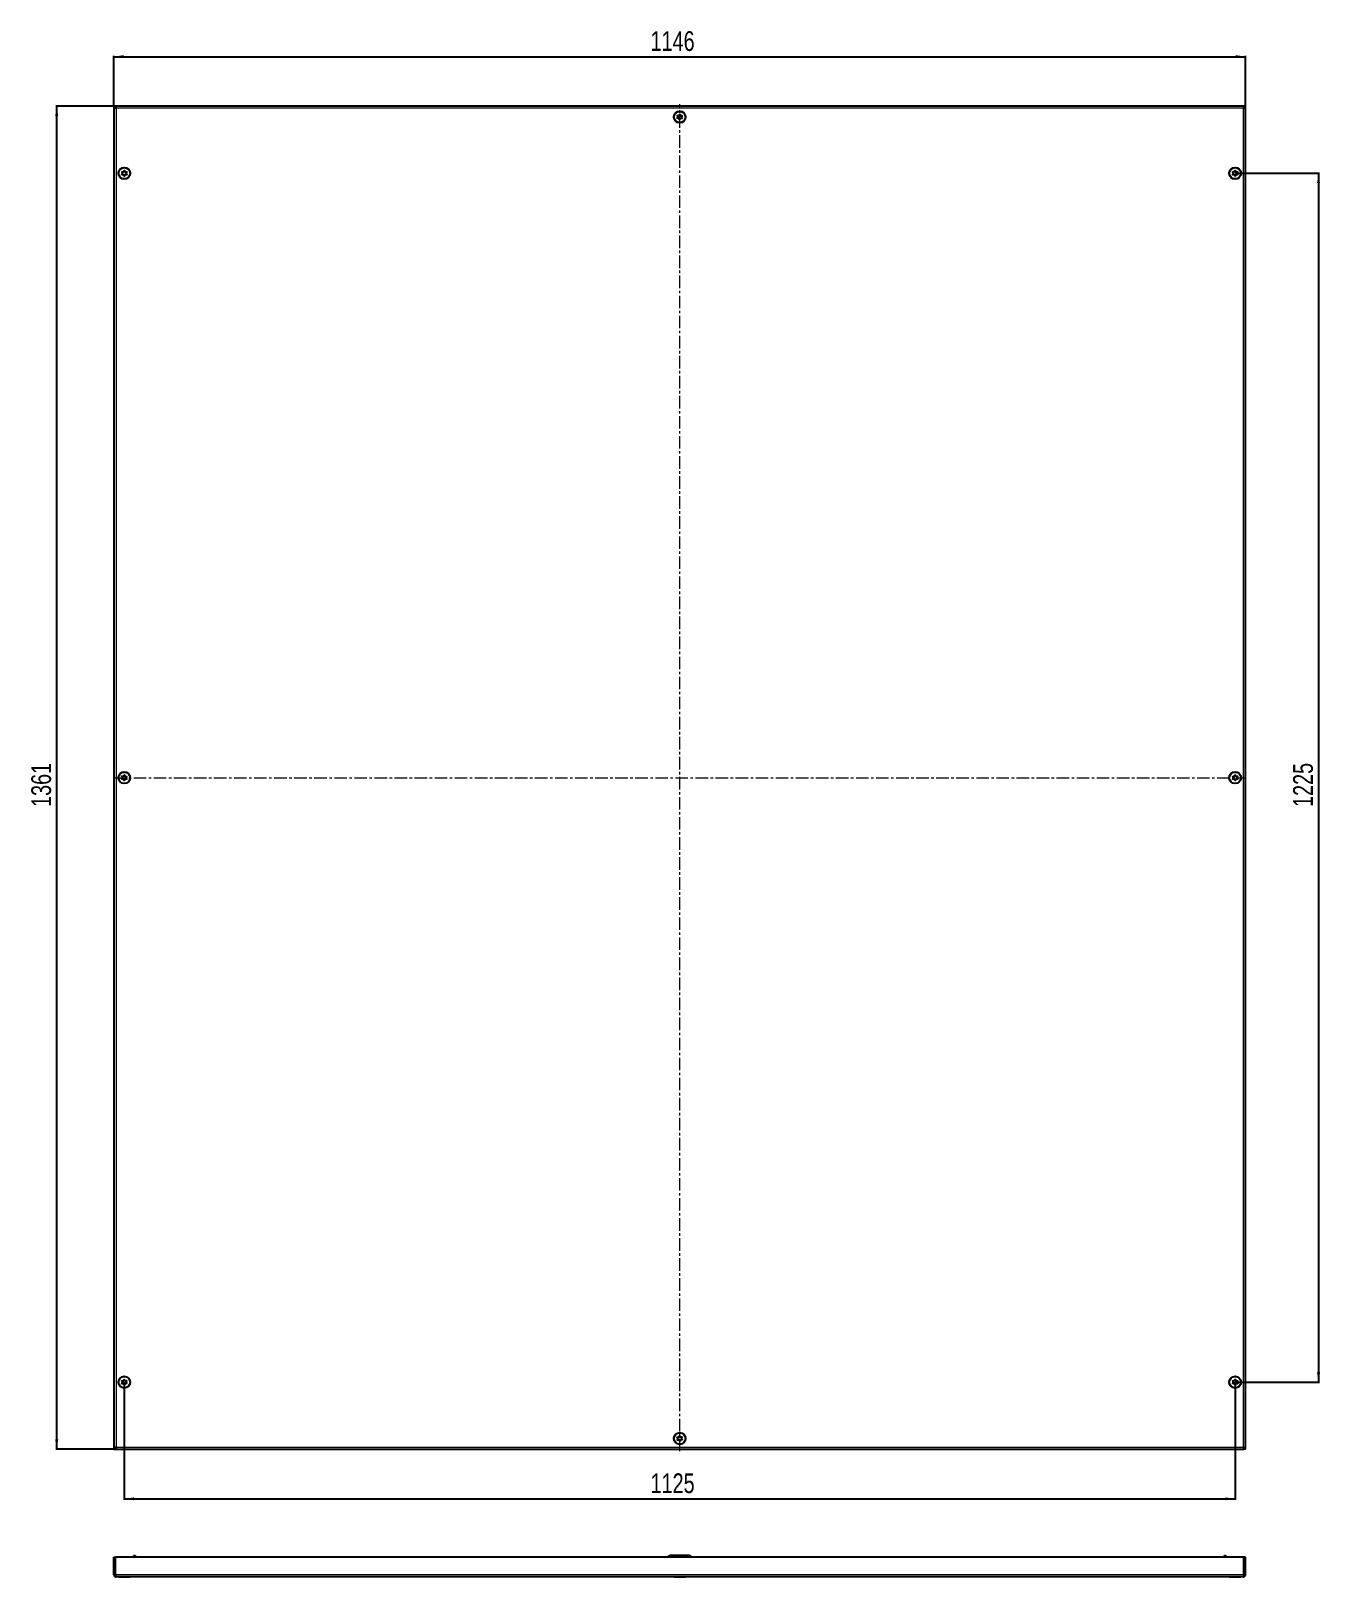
# Model space of a CAD drawing. Header units: millimetres. Extents: x -627 to 2029, y -517 to 1061.
# Drawn here: x -627 to 678, y -517 to 1049 of the extents above; entities that cross this region are included whole.
import ezdxf

# ---------------------------------------------------------------- set-up
doc = ezdxf.new("R2010")
doc.units = ezdxf.units.MM
doc.linetypes.add('CENTERX2', pattern=[20.32, 12.7, -2.54, 2.54, -2.54])
doc.layers.add('FORMAT', color=7, linetype='Continuous')
doc.styles.add('SLDTEXTSTYLE0', font='TXT', dxfattribs={"width": 0.75})
doc.dimstyles.new('SLDDIMSTYLE0', dxfattribs={"dimtxt": 20, "dimasz": 10, "dimexe": 0, "dimexo": 0.0625, "dimgap": 5, "dimtad": 2, "dimdec": 1, "dimrnd": 1e-09, "dimzin": 12, "dimdsep": 46, "dimtxsty": 'SLDTEXTSTYLE0', "dimsah": 1, "dimcen": 0.09, "dimadec": 0, "dimazin": 3, "dimtfac": 1, "dimtofl": 0, "dimtmove": 0, "dimatfit": 3, "dimfxl": 0, "dimfrac": 2, "dimtolj": 1, "dimtzin": 12, "dimarcsym": 0})

# ---------------------------------------------------------------- blocks, each defined once
blk = doc.blocks.new('_D')
at = {"layer": 'FORMAT'}
for p, q in [((-543.4, 973), (-543.4, 1024.1)), ((-543.4, 1023.1), (602.6, 1023.1)), ((602.6, 973), (602.6, 1024.1))]:
    blk.add_line(p, q, dxfattribs=at)
for points in [[(-543.4, 1023.1), (-533.4, 1021.6), (-533.4, 1024.7)], [(602.6, 1023.1), (592.6, 1024.7), (592.6, 1021.6)]]:
    blk.add_solid(points, dxfattribs=at)
at = {"layer": 'FORMAT', "insert": (0.1, 1048.9), "char_height": 20, "attachment_point": 1, "style": 'SLDTEXTSTYLE0'}
blk.add_mtext('1146', dxfattribs=at)
blk = doc.blocks.new('_D_1')
at = {"layer": 'FORMAT'}
for p, q in [((-541.7, 973), (-602.4, 973)), ((-601.4, 973), (-601.4, -388)), ((-541.7, -388), (-602.4, -388))]:
    blk.add_line(p, q, dxfattribs=at)
for points in [[(-601.4, 973), (-602.9, 963), (-599.8, 963)], [(-601.4, -388), (-599.8, -378), (-602.9, -378)]]:
    blk.add_solid(points, dxfattribs=at)
at = {"layer": 'FORMAT', "insert": (-627.1, 262.9), "char_height": 20, "attachment_point": 1, "rotation": 90, "style": 'SLDTEXTSTYLE0'}
blk.add_mtext('1361', dxfattribs=at)
blk = doc.blocks.new('_D_2')
at = {"layer": 'FORMAT'}
for p, q in [((592.1, 905), (677.6, 905)), ((676.6, 905), (676.6, -320)), ((592.1, -320), (677.6, -320))]:
    blk.add_line(p, q, dxfattribs=at)
for points in [[(676.6, 905), (675.1, 895), (678.2, 895)], [(676.6, -320), (678.2, -310), (675.1, -310)]]:
    blk.add_solid(points, dxfattribs=at)
at = {"layer": 'FORMAT', "insert": (650.9, 262.9), "char_height": 20, "attachment_point": 1, "rotation": 90, "style": 'SLDTEXTSTYLE0'}
blk.add_mtext('1225', dxfattribs=at)
blk = doc.blocks.new('_D_3')
at = {"layer": 'FORMAT'}
for p, q in [((-532.9, -320), (-532.9, -439.2)), ((592.1, -320), (592.1, -439.2)), ((-532.9, -438.2), (592.1, -438.2))]:
    blk.add_line(p, q, dxfattribs=at)
for points in [[(-532.9, -438.2), (-522.9, -439.7), (-522.9, -436.7)], [(592.1, -438.2), (582.1, -436.7), (582.1, -439.7)]]:
    blk.add_solid(points, dxfattribs=at)
at = {"layer": 'FORMAT', "insert": (0.1, -412.4), "char_height": 20, "attachment_point": 1, "style": 'SLDTEXTSTYLE0'}
blk.add_mtext('1125', dxfattribs=at)

msp = doc.modelspace()

# ---------------------------------------------------------------- linework, layer by layer
at = {"color": 7, "linetype": 'Continuous', "lineweight": 25}
for p, q in [((-543.36, 972.96), (-541.86, 972.96)), ((-543.36, 972.96), (-543.36, -388.04)), ((600.94, 972.96), (-541.66, 972.96)), ((-541.66, 971.84), (-541.66, 972.96)), ((600.94, 972.96), (600.94, 971.85)), ((602.64, 972.96), (601.14, 972.96)), ((602.64, -388.04), (602.64, 972.96)), ((-543.36, -388.04), (-541.86, -388.04)), ((-541.66, -386.93), (-541.66, -388.04)), ((-541.66, -388.04), (600.94, -388.04)), ((600.94, -388.04), (600.94, -386.92)), ((602.64, -388.04), (601.14, -388.04)), ((-543.36, -497.24), (-541.86, -497.24)), ((-543.36, -515.14), (-543.36, -497.24)), ((-541.86, -515.14), (-541.86, -497.24)), ((600.94, -497.24), (-541.66, -497.24)), ((-541.66, -515.14), (-541.66, -497.24)), ((-523.36, -495.74), (-522.36, -495.74)), ((-523.36, -497.24), (-523.36, -495.74)), ((-521.36, -496.74), (-522.36, -495.74)), ((-520.86, -496.74), (-521.36, -496.74)), ((-521.36, -496.74), (-521.36, -497.24)), ((39.14, -495.74), (20.14, -495.74)), ((580.14, -496.74), (580.64, -496.74)), ((581.64, -495.74), (580.64, -496.74)), ((580.64, -497.24), (580.64, -496.74)), ((581.64, -495.74), (582.64, -495.74)), ((582.64, -495.74), (582.64, -497.24)), ((600.94, -515.14), (600.94, -497.24)), ((602.64, -497.24), (601.14, -497.24)), ((601.14, -515.14), (601.14, -497.24)), ((602.64, -515.14), (602.64, -497.24)), ((-543.36, -515.14), (-541.86, -515.14)), ((602.64, -515.14), (601.14, -515.14)), ((600.54, -517.24), (-541.26, -517.24)), ((-538.65, -517.24), (-538.65, -517.5)), ((-535.65, -517.5), (-538.65, -517.5)), ((-527.08, -517.5), (-535.65, -517.5)), ((-527.08, -517.5), (-527.08, -517.24)), ((23.85, -517.24), (23.85, -517.49)), ((32.95, -517.49), (23.85, -517.49)), ((35.42, -517.49), (32.95, -517.49)), ((35.42, -517.49), (35.42, -517.24)), ((586.35, -517.24), (586.35, -517.5)), ((597.92, -517.5), (586.35, -517.5)), ((597.92, -517.5), (597.92, -517.24))]:
    msp.add_line(p, q, dxfattribs=at)
at = {"color": 8, "linetype": 'Continuous', "lineweight": 18}
for p, q in [((600.54, 970.86), (-541.26, 970.86)), ((-541.26, 970.86), (-541.26, -385.94)), ((600.54, -385.94), (600.54, 970.86)), ((-541.26, -385.94), (600.54, -385.94)), ((600.94, -515.14), (-541.66, -515.14))]:
    msp.add_line(p, q, dxfattribs=at)
at = {"color": 7, "linetype": 'Continuous', "lineweight": 25}
for centre, radius in [((29.64, 961.96), 6), ((29.64, 961.96), 5.79), ((29.64, 961.96), 1.85), ((-532.86, 904.96), 6), ((-532.86, 904.96), 5.78), ((592.14, 904.96), 6), ((592.14, 904.96), 5.79), ((-532.86, 904.96), 1.85), ((592.14, 904.96), 1.85), ((-532.86, 292.46), 6), ((-532.86, 292.46), 5.79), ((592.14, 292.46), 6), ((592.14, 292.46), 5.79), ((-532.86, 292.46), 1.85), ((592.14, 292.46), 1.85), ((-532.86, -320.04), 6), ((-532.86, -320.04), 5.79), ((-532.86, -320.04), 1.85), ((592.14, -320.04), 6), ((592.14, -320.04), 5.79), ((592.14, -320.04), 1.85), ((29.64, -377.04), 6), ((29.64, -377.04), 5.79), ((29.64, -377.04), 1.85)]:
    msp.add_circle(centre, radius, dxfattribs=at)
for centre, start, end in [((20.14, -498.74), 90, 150), ((39.14, -498.74), 30, 90)]:
    msp.add_arc(centre, 3, start, end, dxfattribs=at)
for points, knots in [([(-543.36, 972.96), (-543.33, 972.78), (-543.27, 972.43), (-542.76, 971.89), (-542.06, 971.37), (-541.52, 971.03), (-541.26, 970.86)], [0, 0, 0, 0, 0.2547568, 0.5096489, 0.7645419, 1, 1, 1, 1]), ([(-541.86, 972.96), (-541.85, 972.78), (-541.83, 972.42), (-541.64, 971.72), (-541.41, 971.2), (-541.26, 970.86)], [0, 0, 0, 0, 0.2598775, 0.5197391, 1, 1, 1, 1]), ([(600.54, 970.86), (600.62, 971.04), (600.78, 971.41), (601.05, 972.11), (601.1, 972.63), (601.14, 972.96)], [0, 0, 0, 0, 0.2598775, 0.5197391, 1, 1, 1, 1]), ([(600.54, 970.86), (600.82, 971.04), (601.38, 971.4), (602.08, 971.93), (602.55, 972.45), (602.61, 972.8), (602.64, 972.96)], [0, 0, 0, 0, 0.25475266, 0.50964469, 0.7645377, 1, 1, 1, 1]), ([(31.93, 960.36), (31.93, 960.37), (31.95, 960.39), (31.94, 960.45), (31.9, 960.59), (31.72, 960.93), (31.47, 961.41), (31.5, 962.04), (31.77, 962.49), (32.01, 962.8), (32.15, 962.99), (32.18, 963.08), (32.18, 963.12), (32.17, 963.16), (32.15, 963.18), (32.09, 963.21), (31.82, 963.25), (31.35, 963.25), (30.65, 963.42), (30.26, 964.01), (30.1, 964.46), (29.97, 964.69), (29.92, 964.74), (29.89, 964.75), (29.86, 964.75), (29.83, 964.74), (29.79, 964.71), (29.73, 964.65), (29.6, 964.47), (29.4, 964.15), (29.08, 963.75), (28.49, 963.5), (27.95, 963.57), (27.57, 963.62), (27.42, 963.61), (27.36, 963.59), (27.34, 963.57), (27.33, 963.53), (27.33, 963.47), (27.37, 963.34), (27.55, 962.99), (27.8, 962.51), (27.77, 961.88), (27.5, 961.44), (27.26, 961.13), (27.13, 960.93), (27.09, 960.84), (27.09, 960.8), (27.1, 960.77), (27.12, 960.75), (27.18, 960.71), (27.45, 960.67), (27.93, 960.67), (28.62, 960.51), (29.01, 959.91), (29.17, 959.47), (29.3, 959.23), (29.35, 959.19), (29.38, 959.17), (29.41, 959.17), (29.45, 959.19), (29.48, 959.21), (29.54, 959.27), (29.67, 959.45), (29.87, 959.78), (30.2, 960.18), (30.78, 960.42), (31.32, 960.35), (31.71, 960.3), (31.86, 960.31), (31.91, 960.33), (31.92, 960.35), (31.93, 960.36)], [0, 0, 0, 0, 0.0020087, 0.00442, 0.0093647, 0.0255282, 0.0677053, 0.0957862, 0.1246456, 0.1503415, 0.1605194, 0.1633943, 0.1656965, 0.1672448, 0.1688741, 0.1707699, 0.1786058, 0.2119941, 0.2499945, 0.2879948, 0.3213831, 0.329219, 0.3311148, 0.3327441, 0.3342924, 0.3362166, 0.3385353, 0.3413178, 0.349662, 0.3753578, 0.4042173, 0.4322982, 0.4744753, 0.4906388, 0.4966691, 0.49844, 0.5, 0.5020087, 0.50442, 0.5093647, 0.5255282, 0.5677053, 0.5957862, 0.6246456, 0.6503415, 0.6605194, 0.6633943, 0.6656965, 0.6672448, 0.6688741, 0.6707699, 0.6786058, 0.7119941, 0.7499945, 0.7879948, 0.8213831, 0.829219, 0.8311148, 0.8327441, 0.8342924, 0.8362166, 0.8385353, 0.8413178, 0.849662, 0.8753578, 0.9042173, 0.9322982, 0.9744753, 0.9906388, 0.9966691, 0.99844, 1, 1, 1, 1]), ([(-530.41, 906.31), (-530.42, 906.32), (-530.44, 906.34), (-530.49, 906.37), (-530.63, 906.39), (-531.02, 906.38), (-531.56, 906.37), (-532.11, 906.67), (-532.39, 907.11), (-532.56, 907.46), (-532.68, 907.67), (-532.75, 907.74), (-532.78, 907.76), (-532.82, 907.76), (-532.85, 907.75), (-532.9, 907.71), (-533.06, 907.49), (-533.27, 907.07), (-533.72, 906.52), (-534.43, 906.43), (-534.9, 906.48), (-535.17, 906.47), (-535.23, 906.44), (-535.26, 906.42), (-535.27, 906.39), (-535.27, 906.36), (-535.26, 906.31), (-535.24, 906.24), (-535.13, 906.04), (-534.93, 905.71), (-534.71, 905.25), (-534.75, 904.61), (-535.05, 904.16), (-535.27, 903.84), (-535.32, 903.7), (-535.33, 903.64), (-535.32, 903.61), (-535.29, 903.58), (-535.24, 903.56), (-535.1, 903.54), (-534.71, 903.54), (-534.17, 903.56), (-533.61, 903.25), (-533.34, 902.82), (-533.16, 902.46), (-533.05, 902.25), (-532.98, 902.19), (-532.95, 902.16), (-532.91, 902.16), (-532.88, 902.17), (-532.82, 902.21), (-532.67, 902.43), (-532.46, 902.86), (-532.01, 903.41), (-531.3, 903.5), (-530.83, 903.44), (-530.56, 903.46), (-530.5, 903.48), (-530.47, 903.5), (-530.46, 903.53), (-530.46, 903.57), (-530.46, 903.61), (-530.49, 903.69), (-530.6, 903.89), (-530.8, 904.21), (-531.02, 904.68), (-530.98, 905.31), (-530.68, 905.76), (-530.46, 906.09), (-530.4, 906.23), (-530.4, 906.28), (-530.41, 906.3), (-530.41, 906.31)], [0, 0, 0, 0, 0.0020087, 0.00442, 0.0093647, 0.0255282, 0.0677053, 0.0957862, 0.1246456, 0.1503415, 0.1605194, 0.1633943, 0.1656965, 0.1672448, 0.1688741, 0.1707699, 0.1786058, 0.2119941, 0.2499945, 0.2879948, 0.3213831, 0.329219, 0.3311148, 0.3327441, 0.3342924, 0.3362166, 0.3385353, 0.3413178, 0.349662, 0.3753578, 0.4042173, 0.4322982, 0.4744753, 0.4906388, 0.4966691, 0.49844, 0.5, 0.5020087, 0.50442, 0.5093647, 0.5255282, 0.5677053, 0.5957862, 0.6246456, 0.6503415, 0.6605194, 0.6633943, 0.6656965, 0.6672448, 0.6688741, 0.6707699, 0.6786058, 0.7119941, 0.7499945, 0.7879948, 0.8213831, 0.829219, 0.8311148, 0.8327441, 0.8342924, 0.8362166, 0.8385353, 0.8413178, 0.849662, 0.8753578, 0.9042173, 0.9322982, 0.9744753, 0.9906388, 0.9966691, 0.99844, 1, 1, 1, 1]), ([(589.68, 906.31), (589.68, 906.3), (589.67, 906.28), (589.68, 906.22), (589.74, 906.08), (589.95, 905.76), (590.25, 905.31), (590.29, 904.68), (590.07, 904.21), (589.86, 903.88), (589.75, 903.67), (589.73, 903.58), (589.73, 903.53), (589.74, 903.5), (589.77, 903.48), (589.83, 903.46), (590.1, 903.44), (590.57, 903.5), (591.28, 903.41), (591.73, 902.86), (591.94, 902.43), (592.1, 902.21), (592.15, 902.17), (592.18, 902.16), (592.22, 902.16), (592.25, 902.18), (592.28, 902.21), (592.33, 902.28), (592.44, 902.47), (592.61, 902.82), (592.89, 903.25), (593.44, 903.56), (593.98, 903.54), (594.37, 903.54), (594.52, 903.56), (594.57, 903.59), (594.59, 903.61), (594.6, 903.65), (594.59, 903.71), (594.54, 903.84), (594.32, 904.16), (594.02, 904.61), (593.98, 905.25), (594.2, 905.71), (594.41, 906.05), (594.52, 906.26), (594.54, 906.35), (594.54, 906.39), (594.53, 906.42), (594.5, 906.44), (594.44, 906.47), (594.17, 906.48), (593.7, 906.43), (592.99, 906.52), (592.54, 907.07), (592.33, 907.49), (592.18, 907.71), (592.12, 907.75), (592.09, 907.76), (592.06, 907.76), (592.03, 907.74), (591.99, 907.71), (591.94, 907.65), (591.83, 907.45), (591.66, 907.11), (591.39, 906.67), (590.83, 906.37), (590.29, 906.38), (589.9, 906.39), (589.75, 906.37), (589.7, 906.34), (589.69, 906.32), (589.68, 906.31)], [0, 0, 0, 0, 0.0020087, 0.00442, 0.0093647, 0.0255282, 0.0677053, 0.0957862, 0.1246456, 0.1503415, 0.1605194, 0.1633943, 0.1656965, 0.1672448, 0.1688741, 0.1707699, 0.1786058, 0.2119941, 0.2499945, 0.2879948, 0.3213831, 0.329219, 0.3311148, 0.3327441, 0.3342924, 0.3362166, 0.3385353, 0.3413178, 0.349662, 0.3753578, 0.4042173, 0.4322982, 0.4744753, 0.4906388, 0.4966691, 0.49844, 0.5, 0.5020087, 0.50442, 0.5093647, 0.5255282, 0.5677053, 0.5957862, 0.6246456, 0.6503415, 0.6605194, 0.6633943, 0.6656965, 0.6672448, 0.6688741, 0.6707699, 0.6786058, 0.7119941, 0.7499945, 0.7879948, 0.8213831, 0.829219, 0.8311148, 0.8327441, 0.8342924, 0.8362166, 0.8385353, 0.8413178, 0.849662, 0.8753578, 0.9042173, 0.9322982, 0.9744753, 0.9906388, 0.9966691, 0.99844, 1, 1, 1, 1]), ([(-530.41, 293.81), (-530.42, 293.82), (-530.44, 293.84), (-530.49, 293.87), (-530.63, 293.89), (-531.02, 293.88), (-531.56, 293.87), (-532.11, 294.17), (-532.39, 294.61), (-532.56, 294.96), (-532.68, 295.17), (-532.75, 295.24), (-532.78, 295.26), (-532.82, 295.26), (-532.85, 295.25), (-532.9, 295.21), (-533.06, 294.99), (-533.27, 294.57), (-533.72, 294.02), (-534.43, 293.93), (-534.9, 293.98), (-535.17, 293.97), (-535.23, 293.94), (-535.26, 293.92), (-535.27, 293.89), (-535.27, 293.86), (-535.26, 293.81), (-535.24, 293.74), (-535.13, 293.54), (-534.93, 293.21), (-534.71, 292.75), (-534.75, 292.11), (-535.05, 291.66), (-535.27, 291.34), (-535.32, 291.2), (-535.33, 291.14), (-535.32, 291.11), (-535.29, 291.08), (-535.24, 291.06), (-535.1, 291.04), (-534.71, 291.04), (-534.17, 291.06), (-533.61, 290.75), (-533.34, 290.32), (-533.16, 289.96), (-533.05, 289.75), (-532.98, 289.69), (-532.95, 289.66), (-532.91, 289.66), (-532.88, 289.67), (-532.82, 289.71), (-532.67, 289.93), (-532.46, 290.36), (-532.01, 290.91), (-531.3, 291), (-530.83, 290.94), (-530.56, 290.96), (-530.5, 290.98), (-530.47, 291), (-530.46, 291.03), (-530.46, 291.07), (-530.46, 291.11), (-530.49, 291.19), (-530.6, 291.39), (-530.8, 291.71), (-531.02, 292.18), (-530.98, 292.81), (-530.68, 293.26), (-530.46, 293.59), (-530.4, 293.73), (-530.4, 293.78), (-530.41, 293.8), (-530.41, 293.81)], [0, 0, 0, 0, 0.0020087, 0.00442, 0.0093647, 0.0255282, 0.0677053, 0.0957862, 0.1246456, 0.1503415, 0.1605194, 0.1633943, 0.1656965, 0.1672448, 0.1688741, 0.1707699, 0.1786058, 0.2119941, 0.2499945, 0.2879948, 0.3213831, 0.329219, 0.3311148, 0.3327441, 0.3342924, 0.3362166, 0.3385353, 0.3413178, 0.349662, 0.3753578, 0.4042173, 0.4322982, 0.4744753, 0.4906388, 0.4966691, 0.49844, 0.5, 0.5020087, 0.50442, 0.5093647, 0.5255282, 0.5677053, 0.5957862, 0.6246456, 0.6503415, 0.6605194, 0.6633943, 0.6656965, 0.6672448, 0.6688741, 0.6707699, 0.6786058, 0.7119941, 0.7499945, 0.7879948, 0.8213831, 0.829219, 0.8311148, 0.8327441, 0.8342924, 0.8362166, 0.8385353, 0.8413178, 0.849662, 0.8753578, 0.9042173, 0.9322982, 0.9744753, 0.9906388, 0.9966691, 0.99844, 1, 1, 1, 1]), ([(589.68, 293.81), (589.68, 293.8), (589.67, 293.78), (589.68, 293.72), (589.74, 293.58), (589.95, 293.26), (590.25, 292.81), (590.29, 292.18), (590.07, 291.71), (589.86, 291.38), (589.75, 291.17), (589.73, 291.08), (589.73, 291.03), (589.74, 291), (589.77, 290.98), (589.83, 290.96), (590.1, 290.94), (590.57, 291), (591.28, 290.91), (591.73, 290.36), (591.94, 289.93), (592.1, 289.71), (592.15, 289.67), (592.18, 289.66), (592.22, 289.66), (592.25, 289.68), (592.28, 289.71), (592.33, 289.78), (592.44, 289.97), (592.61, 290.32), (592.89, 290.75), (593.44, 291.06), (593.98, 291.04), (594.37, 291.04), (594.52, 291.06), (594.57, 291.09), (594.59, 291.11), (594.6, 291.15), (594.59, 291.21), (594.54, 291.34), (594.32, 291.66), (594.02, 292.11), (593.98, 292.75), (594.2, 293.21), (594.41, 293.55), (594.52, 293.76), (594.54, 293.85), (594.54, 293.89), (594.53, 293.92), (594.5, 293.94), (594.44, 293.97), (594.17, 293.98), (593.7, 293.93), (592.99, 294.02), (592.54, 294.57), (592.33, 294.99), (592.18, 295.21), (592.12, 295.25), (592.09, 295.26), (592.06, 295.26), (592.03, 295.24), (591.99, 295.21), (591.94, 295.15), (591.83, 294.95), (591.66, 294.61), (591.39, 294.17), (590.83, 293.87), (590.29, 293.88), (589.9, 293.89), (589.75, 293.87), (589.7, 293.84), (589.69, 293.82), (589.68, 293.81)], [0, 0, 0, 0, 0.0020087, 0.00442, 0.0093647, 0.0255282, 0.0677053, 0.0957862, 0.1246456, 0.1503415, 0.1605194, 0.1633943, 0.1656965, 0.1672448, 0.1688741, 0.1707699, 0.1786058, 0.2119941, 0.2499945, 0.2879948, 0.3213831, 0.329219, 0.3311148, 0.3327441, 0.3342924, 0.3362166, 0.3385353, 0.3413178, 0.349662, 0.3753578, 0.4042173, 0.4322982, 0.4744753, 0.4906388, 0.4966691, 0.49844, 0.5, 0.5020087, 0.50442, 0.5093647, 0.5255282, 0.5677053, 0.5957862, 0.6246456, 0.6503415, 0.6605194, 0.6633943, 0.6656965, 0.6672448, 0.6688741, 0.6707699, 0.6786058, 0.7119941, 0.7499945, 0.7879948, 0.8213831, 0.829219, 0.8311148, 0.8327441, 0.8342924, 0.8362166, 0.8385353, 0.8413178, 0.849662, 0.8753578, 0.9042173, 0.9322982, 0.9744753, 0.9906388, 0.9966691, 0.99844, 1, 1, 1, 1]), ([(-530.41, -321.39), (-530.41, -321.38), (-530.4, -321.35), (-530.41, -321.29), (-530.46, -321.16), (-530.68, -320.84), (-530.98, -320.39), (-531.02, -319.75), (-530.8, -319.29), (-530.59, -318.95), (-530.48, -318.74), (-530.46, -318.65), (-530.46, -318.61), (-530.47, -318.58), (-530.5, -318.56), (-530.56, -318.53), (-530.83, -318.52), (-531.3, -318.57), (-532.01, -318.48), (-532.46, -317.93), (-532.67, -317.51), (-532.82, -317.29), (-532.88, -317.25), (-532.91, -317.24), (-532.94, -317.24), (-532.97, -317.26), (-533.01, -317.29), (-533.06, -317.35), (-533.17, -317.55), (-533.34, -317.89), (-533.61, -318.33), (-534.17, -318.63), (-534.71, -318.62), (-535.1, -318.61), (-535.25, -318.63), (-535.3, -318.66), (-535.32, -318.69), (-535.33, -318.73), (-535.32, -318.78), (-535.26, -318.92), (-535.05, -319.24), (-534.75, -319.69), (-534.71, -320.32), (-534.93, -320.79), (-535.14, -321.12), (-535.25, -321.33), (-535.27, -321.42), (-535.27, -321.47), (-535.26, -321.5), (-535.23, -321.52), (-535.17, -321.54), (-534.9, -321.56), (-534.43, -321.5), (-533.72, -321.59), (-533.27, -322.14), (-533.06, -322.57), (-532.9, -322.79), (-532.85, -322.83), (-532.82, -322.84), (-532.78, -322.84), (-532.75, -322.82), (-532.72, -322.79), (-532.67, -322.72), (-532.56, -322.53), (-532.39, -322.18), (-532.11, -321.75), (-531.56, -321.44), (-531.02, -321.46), (-530.63, -321.46), (-530.48, -321.44), (-530.43, -321.41), (-530.42, -321.4), (-530.41, -321.39)], [0, 0, 0, 0, 0.0020087, 0.00442, 0.0093647, 0.0255282, 0.0677053, 0.0957862, 0.1246456, 0.1503415, 0.1605194, 0.1633943, 0.1656965, 0.1672448, 0.1688741, 0.1707699, 0.1786058, 0.2119941, 0.2499945, 0.2879948, 0.3213831, 0.329219, 0.3311148, 0.3327441, 0.3342924, 0.3362166, 0.3385353, 0.3413178, 0.349662, 0.3753578, 0.4042173, 0.4322982, 0.4744753, 0.4906388, 0.4966691, 0.49844, 0.5, 0.5020087, 0.50442, 0.5093647, 0.5255282, 0.5677053, 0.5957862, 0.6246456, 0.6503415, 0.6605194, 0.6633943, 0.6656965, 0.6672448, 0.6688741, 0.6707699, 0.6786058, 0.7119941, 0.7499945, 0.7879948, 0.8213831, 0.829219, 0.8311148, 0.8327441, 0.8342924, 0.8362166, 0.8385353, 0.8413178, 0.849662, 0.8753578, 0.9042173, 0.9322982, 0.9744753, 0.9906388, 0.9966691, 0.99844, 1, 1, 1, 1]), ([(589.68, -321.39), (589.69, -321.4), (589.71, -321.42), (589.76, -321.44), (589.9, -321.46), (590.29, -321.46), (590.83, -321.44), (591.39, -321.75), (591.66, -322.18), (591.84, -322.54), (591.95, -322.75), (592.02, -322.81), (592.05, -322.84), (592.09, -322.84), (592.12, -322.83), (592.18, -322.79), (592.33, -322.57), (592.54, -322.14), (592.99, -321.59), (593.7, -321.5), (594.17, -321.56), (594.44, -321.54), (594.5, -321.52), (594.53, -321.5), (594.54, -321.47), (594.54, -321.43), (594.54, -321.39), (594.51, -321.31), (594.4, -321.11), (594.2, -320.79), (593.98, -320.32), (594.02, -319.69), (594.32, -319.24), (594.54, -318.91), (594.6, -318.77), (594.6, -318.72), (594.59, -318.68), (594.56, -318.66), (594.51, -318.63), (594.37, -318.61), (593.98, -318.62), (593.44, -318.63), (592.89, -318.33), (592.61, -317.89), (592.44, -317.54), (592.32, -317.33), (592.25, -317.26), (592.22, -317.24), (592.18, -317.24), (592.15, -317.25), (592.1, -317.29), (591.94, -317.51), (591.73, -317.93), (591.28, -318.48), (590.57, -318.57), (590.1, -318.52), (589.83, -318.53), (589.77, -318.56), (589.74, -318.58), (589.73, -318.61), (589.73, -318.64), (589.74, -318.69), (589.76, -318.76), (589.87, -318.96), (590.07, -319.29), (590.29, -319.75), (590.25, -320.39), (589.95, -320.84), (589.73, -321.16), (589.68, -321.3), (589.67, -321.36), (589.68, -321.38), (589.68, -321.39)], [0, 0, 0, 0, 0.0020087, 0.00442, 0.0093647, 0.0255282, 0.0677053, 0.0957862, 0.1246456, 0.1503415, 0.1605194, 0.1633943, 0.1656965, 0.1672448, 0.1688741, 0.1707699, 0.1786058, 0.2119941, 0.2499945, 0.2879948, 0.3213831, 0.329219, 0.3311148, 0.3327441, 0.3342924, 0.3362166, 0.3385353, 0.3413178, 0.349662, 0.3753578, 0.4042173, 0.4322982, 0.4744753, 0.4906388, 0.4966691, 0.49844, 0.5, 0.5020087, 0.50442, 0.5093647, 0.5255282, 0.5677053, 0.5957862, 0.6246456, 0.6503415, 0.6605194, 0.6633943, 0.6656965, 0.6672448, 0.6688741, 0.6707699, 0.6786058, 0.7119941, 0.7499945, 0.7879948, 0.8213831, 0.829219, 0.8311148, 0.8327441, 0.8342924, 0.8362166, 0.8385353, 0.8413178, 0.849662, 0.8753578, 0.9042173, 0.9322982, 0.9744753, 0.9906388, 0.9966691, 0.99844, 1, 1, 1, 1]), ([(31.93, -375.43), (31.92, -375.42), (31.9, -375.4), (31.84, -375.39), (31.7, -375.38), (31.32, -375.43), (30.78, -375.5), (30.2, -375.25), (29.87, -374.85), (29.66, -374.52), (29.53, -374.33), (29.45, -374.26), (29.42, -374.25), (29.38, -374.25), (29.35, -374.26), (29.3, -374.31), (29.17, -374.54), (29.01, -374.99), (28.62, -375.58), (27.93, -375.75), (27.45, -375.75), (27.18, -375.79), (27.12, -375.82), (27.1, -375.84), (27.09, -375.87), (27.09, -375.91), (27.1, -375.95), (27.14, -376.03), (27.27, -376.21), (27.5, -376.51), (27.77, -376.96), (27.8, -377.59), (27.55, -378.07), (27.37, -378.42), (27.33, -378.56), (27.33, -378.62), (27.34, -378.65), (27.37, -378.67), (27.43, -378.69), (27.57, -378.7), (27.95, -378.65), (28.49, -378.58), (29.08, -378.82), (29.4, -379.22), (29.61, -379.55), (29.75, -379.75), (29.82, -379.81), (29.86, -379.83), (29.89, -379.83), (29.92, -379.81), (29.97, -379.77), (30.1, -379.53), (30.26, -379.09), (30.65, -378.49), (31.35, -378.33), (31.82, -378.33), (32.09, -378.29), (32.15, -378.25), (32.17, -378.23), (32.18, -378.2), (32.18, -378.16), (32.17, -378.12), (32.13, -378.05), (32.01, -377.86), (31.77, -377.56), (31.5, -377.12), (31.47, -376.49), (31.72, -376.01), (31.9, -375.66), (31.95, -375.52), (31.94, -375.46), (31.93, -375.44), (31.93, -375.43)], [0, 0, 0, 0, 0.0020087, 0.00442, 0.0093647, 0.0255282, 0.0677053, 0.0957862, 0.1246456, 0.1503415, 0.1605194, 0.1633943, 0.1656965, 0.1672448, 0.1688741, 0.1707699, 0.1786058, 0.2119941, 0.2499945, 0.2879948, 0.3213831, 0.329219, 0.3311148, 0.3327441, 0.3342924, 0.3362166, 0.3385353, 0.3413178, 0.349662, 0.3753578, 0.4042173, 0.4322982, 0.4744753, 0.4906388, 0.4966691, 0.49844, 0.5, 0.5020087, 0.50442, 0.5093647, 0.5255282, 0.5677053, 0.5957862, 0.6246456, 0.6503415, 0.6605194, 0.6633943, 0.6656965, 0.6672448, 0.6688741, 0.6707699, 0.6786058, 0.7119941, 0.7499945, 0.7879948, 0.8213831, 0.829219, 0.8311148, 0.8327441, 0.8342924, 0.8362166, 0.8385353, 0.8413178, 0.849662, 0.8753578, 0.9042173, 0.9322982, 0.9744753, 0.9906388, 0.9966691, 0.99844, 1, 1, 1, 1]), ([(601.14, -388.04), (601.13, -387.86), (601.11, -387.49), (600.92, -386.79), (600.69, -386.27), (600.54, -385.94)], [0, 0, 0, 0, 0.2598775, 0.5197391, 1, 1, 1, 1]), ([(602.64, -388.04), (602.6, -387.86), (602.54, -387.5), (602.03, -386.97), (601.33, -386.45), (600.8, -386.1), (600.54, -385.94)], [0, 0, 0, 0, 0.2547568, 0.5096489, 0.7645419, 1, 1, 1, 1]), ([(-521.36, -496.74), (-521.34, -496.84), (-521.31, -497), (-521.06, -497.17), (-520.96, -497.24)], [0, 0, 0, 0, 0.5741301, 1, 1, 1, 1]), ([(-520.86, -496.74), (-520.84, -496.84), (-520.81, -496.99), (-520.67, -497.16), (-520.59, -497.23), (-520.57, -497.24)], [0, 0, 0, 0, 0.6029704, 0.9179315, 1, 1, 1, 1]), ([(579.82, -497.24), (579.9, -497.18), (580.03, -497.07), (580.12, -496.9), (580.13, -496.79), (580.14, -496.74)], [0, 0, 0, 0, 0.3603654, 0.6750686, 1, 1, 1, 1]), ([(580.22, -497.24), (580.31, -497.18), (580.54, -497.03), (580.63, -496.87), (580.64, -496.76), (580.64, -496.74)], [0, 0, 0, 0, 0.3313457, 0.9052264, 1, 1, 1, 1]), ([(-543.36, -515.14), (-543.33, -515.42), (-543.27, -515.98), (-542.76, -516.68), (-542.06, -517.15), (-541.52, -517.21), (-541.26, -517.24)], [0, 0, 0, 0, 0.2547568, 0.5096489, 0.7645419, 1, 1, 1, 1]), ([(-541.86, -515.14), (-541.85, -515.22), (-541.83, -515.38), (-541.73, -515.56), (-541.63, -515.6), (-541.61, -515.6)], [0, 0, 0, 0, 0.4327963, 0.8655659, 1, 1, 1, 1]), ([(600.54, -517.24), (600.82, -517.21), (601.38, -517.14), (602.08, -516.64), (602.55, -515.94), (602.61, -515.4), (602.64, -515.14)], [0, 0, 0, 0, 0.25475266, 0.50964469, 0.7645377, 1, 1, 1, 1]), ([(600.88, -515.62), (600.91, -515.6), (601.07, -515.5), (601.11, -515.3), (601.14, -515.14)], [0, 0, 0, 0, 0.2077128, 1, 1, 1, 1])]:
    msp.add_open_spline(points, degree=3, knots=knots, dxfattribs=at)
for points in [[(-541.26, 970.86), (-541.3, 971.14), (-541.36, 971.69), (-541.46, 972.38), (-541.56, 972.87), (-541.63, 972.93), (-541.66, 972.96)], [(600.94, 972.96), (600.9, 972.93), (600.84, 972.87), (600.74, 972.38), (600.64, 971.69), (600.57, 971.14), (600.54, 970.86)], [(-541.26, -385.94), (-541.54, -386.11), (-542.09, -386.46), (-542.78, -386.99), (-543.27, -387.51), (-543.33, -387.86), (-543.36, -388.04)], [(-541.26, -385.94), (-541.43, -386.29), (-541.75, -386.99), (-541.83, -387.69), (-541.86, -388.04)], [(-541.66, -388.04), (-541.63, -388.01), (-541.56, -387.94), (-541.46, -387.46), (-541.36, -386.76), (-541.3, -386.21), (-541.26, -385.94)], [(600.54, -385.94), (600.57, -386.21), (600.64, -386.76), (600.74, -387.46), (600.84, -387.94), (600.9, -388.01), (600.94, -388.04)], [(-541.26, -517.24), (-541.3, -517.21), (-541.36, -517.15), (-541.46, -516.66), (-541.56, -515.97), (-541.63, -515.42), (-541.66, -515.14)], [(600.94, -515.14), (600.9, -515.42), (600.84, -515.97), (600.74, -516.66), (600.64, -517.15), (600.57, -517.21), (600.54, -517.24)]]:
    msp.add_open_spline(points, degree=3, dxfattribs=at)
at = {"layer": 'FORMAT', "linetype": 'CENTERX2', "lineweight": 18}
for p, q in [((29.64, -390.04), (29.64, 974.96)), ((-543.66, 292.46), (602.94, 292.46))]:
    msp.add_line(p, q, dxfattribs=at)

# ---------------------------------------------------------------- dimensions: what is measured, and where the dimension line sits
at = {"layer": 'FORMAT'}
for base, p1, p2, picture, middle in [((602.64, 1023.13), (-543.36, 972.96), (602.64, 972.96), '_D', (29.64, 1023.13)), ((592.14, -438.2), (-532.86, -320.04), (592.14, -320.04), '_D_3', (29.64, -438.2))]:
    dim = msp.add_linear_dim(base=base, p1=p1, p2=p2, dimstyle='SLDDIMSTYLE0', dxfattribs=at)
    dim.commit()
    dim.dimension.update_dxf_attribs({"geometry": picture, "text_midpoint": middle, "dimtype": 160})
for base, p1, p2, picture, middle in [((-601.37, -388.04), (-541.66, 972.96), (-541.66, -388.04), '_D_1', (-601.37, 292.46)), ((676.64, -320.04), (592.14, 904.96), (592.14, -320.04), '_D_2', (676.64, 292.46))]:
    dim = msp.add_linear_dim(base=base, p1=p1, p2=p2, angle=90, dimstyle='SLDDIMSTYLE0', dxfattribs=at)
    dim.commit()
    dim.dimension.update_dxf_attribs({"geometry": picture, "text_midpoint": middle, "dimtype": 160})

doc.saveas('drawing.dxf')
